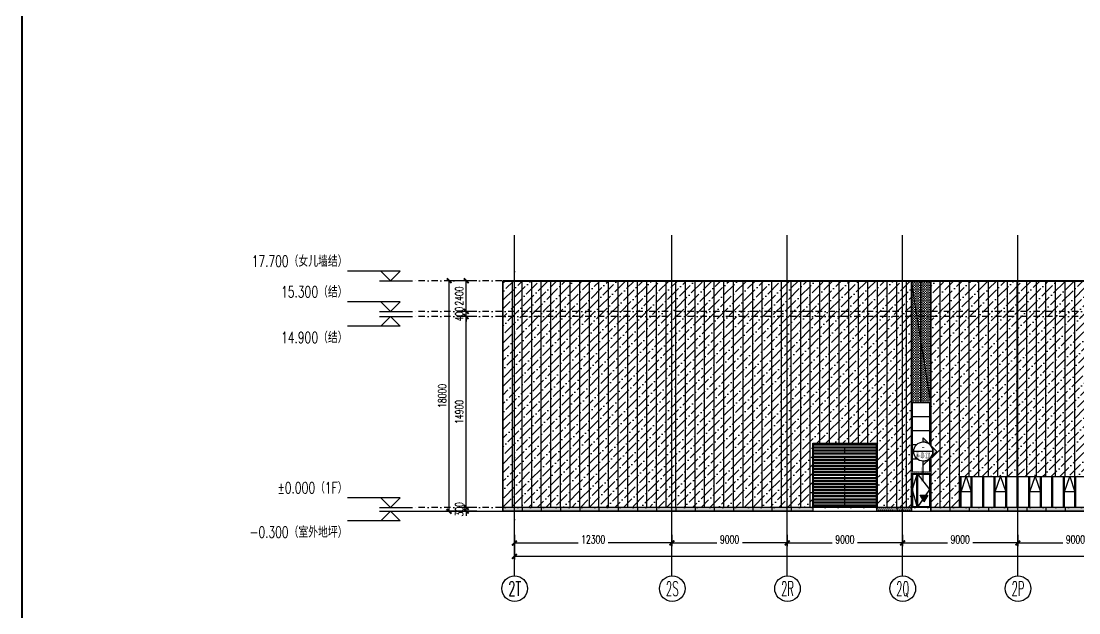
# Model space of a CAD drawing. Extents: x -2072575 to 87763, y 445513 to 805276.
# Drawn here: x -1106211 to -1023634, y 498846 to 545061 of the extents above; entities that cross this region are included whole.
import ezdxf
from ezdxf.enums import TextEntityAlignment as Align

# ---------------------------------------------------------------- set-up
doc = ezdxf.new("R2010")
doc.units = 0
doc.header["$LTSCALE"] = 1000
for name, pattern in [('__DASH', [0.35, 0.25, -0.1]), ('CENTER', [2, 1.25, -0.25, 0.25, -0.25]), ('DASHDOT', [1, 0.5, -0.25, 0, -0.25]), ('DOT', [0.25, 0, -0.25]), ('DOTE', [2.42, 2, -0.2, 0.02, -0.2])]:
    doc.linetypes.add(name, pattern=pattern)
doc.layers.get('Defpoints').update_dxf_attribs({"color": 210})
for name, color, linetype in [('!ZN1-填充-8', 8, 'Continuous'), ('!ZN1-文字-7', 7, 'Continuous'), ('!ZN1-标注-173', 173, 'Continuous'), ('!ZN3-玻璃幕墙-4', 4, 'Continuous'), ('!ZN4-辅助材料-1', 1, 'Continuous'), ('!ZN7-索引-3', 3, 'Continuous'), ('0-cxFrame', 155, 'Continuous'), ('3符号', 3, 'Continuous'), ('3铝板幕墙', 3, 'Continuous'), ('4玻璃幕墙', 4, 'Continuous'), ('A-AXIS-DOTE', 14, 'DOTE'), ('A-HATCH-2', 251, 'Continuous'), ('A-LIN-V', 9, 'Continuous'), ('A-云线', 50, 'Continuous'), ('A-门窗表显示尺寸', 160, 'Continuous'), ('AS-WALL', 40, 'Continuous'), ('DIM', 173, 'Continuous'), ('DOT', 8, 'DOT'), ('DOTE', 1, 'CENTER'), ('IE-填充-JYZS', 7, 'Continuous'), ('压型钢板', 23, 'Continuous')]:
    doc.layers.add(name, color=color, linetype=linetype)
doc.layers.add('0-cxText', color=131, linetype='Continuous', lineweight=25)
doc.layers.add('A-WALL-HATCH', color=8, linetype='Continuous', lineweight=13)
doc.styles.add('_TCH_AXIS', font='COMPLEX', dxfattribs={"bigfont": 'GBCBIG'})
doc.styles.add('A-STANDARD', font='SIMPLEX', dxfattribs={"bigfont": 'GBCBIG'})
doc.styles.add('cx_tuming', font='simhei.ttf')
doc.styles.add('cx_tuqian1', font='')
doc.styles.add('DHTEXT-1', font='romans.shx', dxfattribs={"width": 0.7, "bigfont": 'chinese.shx'})
doc.styles.add('中南符号', font='simhei.ttf')
doc.styles.add('卓越符号', font='ROMANS.shx', dxfattribs={"width": 0.7, "bigfont": 'CHINESE.shx'})
doc.styles.add('样式 1', font='romans.shx', dxfattribs={"width": 0.7, "bigfont": 'chinese.shx'})
doc.styles.add('黑体', font='simhei.ttf', dxfattribs={"height": 12})
doc.styles.get('cx_tuqian1').set_extended_font_data('SimSun')
doc.dimstyles.new('ZN250', dxfattribs={"dimscale": 250, "dimtxt": 2.5, "dimasz": 1.5, "dimexe": 1, "dimexo": 2, "dimgap": 0.9, "dimtad": 1, "dimdec": 0, "dimdsep": 46, "dimtxsty": 'DHTEXT-1', "dimblk": 'ARCHTICK', "dimcen": 2.5, "dimclrd": 173, "dimclre": 173, "dimclrt": 7, "dimazin": 2, "dimtfac": 1, "dimtdec": 0, "dimtix": 1, "dimtmove": 2, "dimatfit": 3, "dimfxl": 0, "dimarcsym": 0})
pattern_1 = [(45, (14478.8, 0), (252.5697, 926.08891), [1190.625, -238.125, 0, -238.125])]

# ---------------------------------------------------------------- blocks, each defined once
blk = doc.blocks.new('消防救援口标识')
blk.add_wipeout([(0, 0), (-150, 260), (150, 260)]).dxf.layer = '!ZN1-标注-173'
at = {"layer": '!ZN1-填充-8'}
h = blk.add_hatch(color=252, dxfattribs=at)
h.dxf.hatch_style = 1
h.paths.add_polyline_path([(0, 0), (-150, 260), (150, 260)])
at = {"layer": '!ZN1-标注-173'}
blk.add_lwpolyline([(0, 0), (-150, 260), (150, 260)], close=True, dxfattribs=at)
at = {"layer": '!ZN1-文字-7', "ltscale": 1.5, "style": '样式 1', "width": 0.7}
blk.add_text('消', height=120, dxfattribs=at).set_placement((-62, 164), align=Align.MIDDLE_LEFT)
blk = doc.blocks.new('w4243')
at = {"layer": '!ZN4-辅助材料-1', "xscale": 2, "yscale": 2, "zscale": 2}
blk.add_blockref('消防救援口标识', (-1646421, 506714), dxfattribs=at)
blk = doc.blocks.new('WM1328')
at = {"layer": '4玻璃幕墙'}
for p, q in [((-1822540, 519937), (-1821040, 519937)), ((-1822540, 517237), (-1822540, 519937)), ((-1822490, 517237), (-1822490, 519887)), ((-1822490, 519887), (-1822090, 519887)), ((-1822440, 517287), (-1822440, 519837)), ((-1822440, 519837), (-1822140, 519837)), ((-1822090, 519887), (-1821090, 519887)), ((-1822040, 519837), (-1821140, 519837)), ((-1821040, 517237), (-1822540, 517237))]:
    blk.add_line(p, q, dxfattribs=at)
at = {"layer": 'A-WALL-HATCH'}
blk.add_blockref('w4243', (-175149, 10966), dxfattribs=at)
at = {"layer": '4玻璃幕墙'}
for p, q in [((-1822140, 519837), (-1822140, 517287)), ((-1822090, 517237), (-1822090, 519887)), ((-1822040, 517287), (-1822040, 519837)), ((-1821140, 519837), (-1821140, 517287)), ((-1821090, 519887), (-1821090, 517237)), ((-1821040, 519937), (-1821040, 517237)), ((-1822140, 517287), (-1822440, 517287)), ((-1821140, 517287), (-1822040, 517287))]:
    blk.add_line(p, q, dxfattribs=at)
for points in [[(-1822090, 519887), (-1822490, 518640), (-1822090, 517237)], [(-1822090, 519887), (-1821140, 518630), (-1822090, 517237)]]:
    blk.add_lwpolyline(points, dxfattribs=at)
blk = doc.blocks.new('JLM5050')
at = {"layer": 'A-HATCH-2'}
h = blk.add_hatch(dxfattribs=at)
h.set_pattern_fill('ANSI32', color=256, scale=50, angle=45)
h.set_pattern_definition([(180, (0, 0), (-1e-14, -238.125), []), (180, (-79.38, 79.38), (-1e-14, -238.125), [])])
h.paths.add_polyline_path([(-1643430, 522187), (-1638530, 522187), (-1638530, 517287), (-1643430, 517287)])
at = {"layer": 'A-AXIS-DOTE', "linetype": '__DASH', "ltscale": 2}
blk.add_line((-1640980, 517237), (-1640980, 522237), dxfattribs=at)
at = {"layer": 'A-LIN-V'}
blk.add_lwpolyline([(-1643480, 522237), (-1638480, 522237), (-1638480, 517237), (-1643480, 517237)], close=True, dxfattribs=at)
at = {"layer": 'A-门窗表显示尺寸'}
blk.add_lwpolyline([(-1643430, 522187), (-1638530, 522187), (-1638530, 517287), (-1643430, 517287)], close=True, dxfattribs=at)
at = {"layer": 'A-门窗表显示尺寸', "color": 3, "style": 'A-STANDARD', "width": 0.705882}
blk.add_text('JLM5050', height=59.5, dxfattribs=at).set_placement((-1643230, 517317))
blk = doc.blocks.new('_ArchTick')
at = {"color": 0, "linetype": 'ByBlock', "const_width": 0.4}
blk.add_lwpolyline([(-0.5, -0.5), (0.5, 0.5)], dxfattribs=at)
blk = doc.blocks.new('*D985')
at = {"layer": 'Defpoints', "color": 0, "ltscale": 2500, "transparency": 16777216}
for p in [(-5100, 17700), (-3767, 17700), (-3767, -300)]:
    blk.add_point(p, dxfattribs=at)
at = {"layer": 'DIM', "color": 173, "linetype": 'ByBlock', "lineweight": -2, "ltscale": 2500, "transparency": 16777216}
for p, q in [((-4267, 17700), (-5350, 17700)), ((-5100, -300), (-5100, 17700)), ((-4267, -300), (-5350, -300))]:
    blk.add_line(p, q, dxfattribs=at)
at = {"layer": 'DIM', "color": 173, "lineweight": -2, "ltscale": 2500, "transparency": 16777216, "xscale": 375, "yscale": 375, "zscale": 375}
for p, rotation in [((-5100, 17700), 90), ((-5100, -300), 270)]:
    blk.add_blockref('_ArchTick', p, dxfattribs=dict(at, rotation=rotation))
at = {"layer": 'DIM', "color": 7, "ltscale": 2500, "transparency": 16777216, "insert": (-5638, 8700), "char_height": 625, "attachment_point": 5, "rotation": 90, "style": 'DHTEXT-1'}
blk.add_mtext('18000', dxfattribs=at)
blk = doc.blocks.new('*D986')
at = {"layer": 'Defpoints', "color": 0, "ltscale": 2500, "transparency": 16777216}
for p in [(-3765, 0), (-2432, 0), (-2432, -300)]:
    blk.add_point(p, dxfattribs=at)
at = {"layer": 'DIM', "color": 173, "linetype": 'ByBlock', "lineweight": -2, "ltscale": 2500, "transparency": 16777216}
for p, q in [((-2932, 0), (-4015, 0)), ((-3765, 0), (-3765, 375)), ((-3765, -300), (-3765, 0)), ((-2932, -300), (-4015, -300)), ((-3765, -300), (-3765, -675))]:
    blk.add_line(p, q, dxfattribs=at)
at = {"layer": 'DIM', "color": 173, "lineweight": -2, "ltscale": 2500, "transparency": 16777216, "xscale": 375, "yscale": 375, "zscale": 375}
for p, rotation in [((-3765, 0), 270), ((-3765, -300), 90)]:
    blk.add_blockref('_ArchTick', p, dxfattribs=dict(at, rotation=rotation))
at = {"layer": 'DIM', "color": 7, "ltscale": 2500, "transparency": 16777216, "insert": (-4303, -150), "char_height": 625, "attachment_point": 5, "rotation": 90, "style": 'DHTEXT-1'}
blk.add_mtext('300', dxfattribs=at)
blk = doc.blocks.new('*D987')
at = {"layer": 'Defpoints', "color": 0, "ltscale": 2500, "transparency": 16777216}
for p in [(-3765, 14900), (-2432, 14900), (-2432, 0)]:
    blk.add_point(p, dxfattribs=at)
at = {"layer": 'DIM', "color": 173, "linetype": 'ByBlock', "lineweight": -2, "ltscale": 2500, "transparency": 16777216}
for p, q in [((-2932, 14900), (-4015, 14900)), ((-3765, 0), (-3765, 14900)), ((-2932, 0), (-4015, 0))]:
    blk.add_line(p, q, dxfattribs=at)
at = {"layer": 'DIM', "color": 173, "lineweight": -2, "ltscale": 2500, "transparency": 16777216, "xscale": 375, "yscale": 375, "zscale": 375}
for p, rotation in [((-3765, 14900), 90), ((-3765, 0), 270)]:
    blk.add_blockref('_ArchTick', p, dxfattribs=dict(at, rotation=rotation))
at = {"layer": 'DIM', "color": 7, "ltscale": 2500, "transparency": 16777216, "insert": (-4303, 7450), "char_height": 625, "attachment_point": 5, "rotation": 90, "style": 'DHTEXT-1'}
blk.add_mtext('14900', dxfattribs=at)
blk = doc.blocks.new('*D988')
at = {"layer": 'Defpoints', "color": 0, "ltscale": 2500, "transparency": 16777216}
for p in [(-3765, 15300), (-2432, 15300), (-2432, 14900)]:
    blk.add_point(p, dxfattribs=at)
at = {"layer": 'DIM', "color": 173, "linetype": 'ByBlock', "lineweight": -2, "ltscale": 2500, "transparency": 16777216}
for p, q in [((-2932, 15300), (-4015, 15300)), ((-2932, 14900), (-4015, 14900)), ((-3765, 15300), (-3765, 15675)), ((-3765, 14900), (-3765, 15300)), ((-3765, 14900), (-3765, 14525))]:
    blk.add_line(p, q, dxfattribs=at)
at = {"layer": 'DIM', "color": 173, "lineweight": -2, "ltscale": 2500, "transparency": 16777216, "xscale": 375, "yscale": 375, "zscale": 375}
for p, rotation in [((-3765, 15300), 270), ((-3765, 14900), 90)]:
    blk.add_blockref('_ArchTick', p, dxfattribs=dict(at, rotation=rotation))
at = {"layer": 'DIM', "color": 7, "ltscale": 2500, "transparency": 16777216, "insert": (-4303, 15100), "char_height": 625, "attachment_point": 5, "rotation": 90, "style": 'DHTEXT-1'}
blk.add_mtext('400', dxfattribs=at)
blk = doc.blocks.new('*D989')
at = {"layer": 'Defpoints', "color": 0, "ltscale": 2500, "transparency": 16777216}
for p in [(-3765, 17700), (-2432, 17700), (-2432, 15300)]:
    blk.add_point(p, dxfattribs=at)
at = {"layer": 'DIM', "color": 173, "linetype": 'ByBlock', "lineweight": -2, "ltscale": 2500, "transparency": 16777216}
for p, q in [((-2932, 17700), (-4015, 17700)), ((-3765, 15300), (-3765, 17700)), ((-2932, 15300), (-4015, 15300))]:
    blk.add_line(p, q, dxfattribs=at)
at = {"layer": 'DIM', "color": 173, "lineweight": -2, "ltscale": 2500, "transparency": 16777216, "xscale": 375, "yscale": 375, "zscale": 375}
for p, rotation in [((-3765, 17700), 90), ((-3765, 15300), 270)]:
    blk.add_blockref('_ArchTick', p, dxfattribs=dict(at, rotation=rotation))
at = {"layer": 'DIM', "color": 7, "ltscale": 2500, "transparency": 16777216, "insert": (-4303, 16500), "char_height": 625, "attachment_point": 5, "rotation": 90, "style": 'DHTEXT-1'}
blk.add_mtext('2400', dxfattribs=at)
blk = doc.blocks.new('*D990')
at = {"layer": 'Defpoints', "color": 0, "ltscale": 2500, "transparency": 16777216}
for p in [(0, -1657), (156300, -1657), (156300, -3824)]:
    blk.add_point(p, dxfattribs=at)
at = {"layer": 'DIM', "color": 173, "linetype": 'ByBlock', "lineweight": -2, "ltscale": 2500, "transparency": 16777216}
for p, q in [((0, -2157), (0, -4074)), ((156300, -2157), (156300, -4074)), ((0, -3824), (76719, -3824)), ((156300, -3824), (79481, -3824))]:
    blk.add_line(p, q, dxfattribs=at)
at = {"layer": 'DIM', "color": 173, "lineweight": -2, "ltscale": 2500, "transparency": 16777216, "xscale": 375, "yscale": 375, "zscale": 375, "rotation": 180}
blk.add_blockref('_ArchTick', (0, -3824), dxfattribs=at)
at = {"layer": 'DIM', "color": 173, "lineweight": -2, "ltscale": 2500, "transparency": 16777216, "xscale": 375, "yscale": 375, "zscale": 375}
blk.add_blockref('_ArchTick', (156300, -3824), dxfattribs=at)
at = {"layer": 'DIM', "color": 7, "ltscale": 2500, "transparency": 16777216, "insert": (78100, -3549), "char_height": 625, "attachment_point": 5, "style": 'DHTEXT-1'}
blk.add_mtext('156300', dxfattribs=at)
blk = doc.blocks.new('*D996')
at = {"layer": 'Defpoints', "color": 0, "ltscale": 2500, "transparency": 16777216}
for p in [(0, -1657), (12300, -1657), (12300, -2784)]:
    blk.add_point(p, dxfattribs=at)
at = {"layer": 'DIM', "color": 173, "linetype": 'ByBlock', "lineweight": -2, "ltscale": 2500, "transparency": 16777216}
for p, q in [((0, -2157), (0, -3034)), ((12300, -2157), (12300, -3034)), ((0, -2784), (4977, -2784)), ((12300, -2784), (7323, -2784))]:
    blk.add_line(p, q, dxfattribs=at)
at = {"layer": 'DIM', "color": 173, "lineweight": -2, "ltscale": 2500, "transparency": 16777216, "xscale": 375, "yscale": 375, "zscale": 375, "rotation": 180}
blk.add_blockref('_ArchTick', (0, -2784), dxfattribs=at)
at = {"layer": 'DIM', "color": 173, "lineweight": -2, "ltscale": 2500, "transparency": 16777216, "xscale": 375, "yscale": 375, "zscale": 375}
blk.add_blockref('_ArchTick', (12300, -2784), dxfattribs=at)
at = {"layer": 'DIM', "color": 7, "ltscale": 2500, "transparency": 16777216, "insert": (6150, -2509), "char_height": 625, "attachment_point": 5, "style": 'DHTEXT-1'}
blk.add_mtext('12300', dxfattribs=at)
blk = doc.blocks.new('*D997')
at = {"layer": 'Defpoints', "color": 0, "ltscale": 2500, "transparency": 16777216}
for p in [(12300, -1657), (21300, -1657), (21300, -2784)]:
    blk.add_point(p, dxfattribs=at)
at = {"layer": 'DIM', "color": 173, "linetype": 'ByBlock', "lineweight": -2, "ltscale": 2500, "transparency": 16777216}
for p, q in [((12300, -2157), (12300, -3034)), ((21300, -2157), (21300, -3034)), ((12300, -2784), (15804, -2784)), ((21300, -2784), (17796, -2784))]:
    blk.add_line(p, q, dxfattribs=at)
at = {"layer": 'DIM', "color": 173, "lineweight": -2, "ltscale": 2500, "transparency": 16777216, "xscale": 375, "yscale": 375, "zscale": 375, "rotation": 180}
blk.add_blockref('_ArchTick', (12300, -2784), dxfattribs=at)
at = {"layer": 'DIM', "color": 173, "lineweight": -2, "ltscale": 2500, "transparency": 16777216, "xscale": 375, "yscale": 375, "zscale": 375}
blk.add_blockref('_ArchTick', (21300, -2784), dxfattribs=at)
at = {"layer": 'DIM', "color": 7, "ltscale": 2500, "transparency": 16777216, "insert": (16800, -2509), "char_height": 625, "attachment_point": 5, "style": 'DHTEXT-1'}
blk.add_mtext('9000', dxfattribs=at)
blk = doc.blocks.new('*D998')
at = {"layer": 'Defpoints', "color": 0, "ltscale": 2500, "transparency": 16777216}
for p in [(21300, -1657), (30300, -1657), (30300, -2784)]:
    blk.add_point(p, dxfattribs=at)
at = {"layer": 'DIM', "color": 173, "linetype": 'ByBlock', "lineweight": -2, "ltscale": 2500, "transparency": 16777216}
for p, q in [((21300, -2157), (21300, -3034)), ((30300, -2157), (30300, -3034)), ((21300, -2784), (24804, -2784)), ((30300, -2784), (26796, -2784))]:
    blk.add_line(p, q, dxfattribs=at)
at = {"layer": 'DIM', "color": 173, "lineweight": -2, "ltscale": 2500, "transparency": 16777216, "xscale": 375, "yscale": 375, "zscale": 375, "rotation": 180}
blk.add_blockref('_ArchTick', (21300, -2784), dxfattribs=at)
at = {"layer": 'DIM', "color": 173, "lineweight": -2, "ltscale": 2500, "transparency": 16777216, "xscale": 375, "yscale": 375, "zscale": 375}
blk.add_blockref('_ArchTick', (30300, -2784), dxfattribs=at)
at = {"layer": 'DIM', "color": 7, "ltscale": 2500, "transparency": 16777216, "insert": (25800, -2509), "char_height": 625, "attachment_point": 5, "style": 'DHTEXT-1'}
blk.add_mtext('9000', dxfattribs=at)
blk = doc.blocks.new('*D999')
at = {"layer": 'Defpoints', "color": 0, "ltscale": 2500, "transparency": 16777216}
for p in [(30300, -1657), (39300, -1657), (39300, -2784)]:
    blk.add_point(p, dxfattribs=at)
at = {"layer": 'DIM', "color": 173, "linetype": 'ByBlock', "lineweight": -2, "ltscale": 2500, "transparency": 16777216}
for p, q in [((30300, -2157), (30300, -3034)), ((39300, -2157), (39300, -3034)), ((30300, -2784), (33804, -2784)), ((39300, -2784), (35796, -2784))]:
    blk.add_line(p, q, dxfattribs=at)
at = {"layer": 'DIM', "color": 173, "lineweight": -2, "ltscale": 2500, "transparency": 16777216, "xscale": 375, "yscale": 375, "zscale": 375, "rotation": 180}
blk.add_blockref('_ArchTick', (30300, -2784), dxfattribs=at)
at = {"layer": 'DIM', "color": 173, "lineweight": -2, "ltscale": 2500, "transparency": 16777216, "xscale": 375, "yscale": 375, "zscale": 375}
blk.add_blockref('_ArchTick', (39300, -2784), dxfattribs=at)
at = {"layer": 'DIM', "color": 7, "ltscale": 2500, "transparency": 16777216, "insert": (34800, -2509), "char_height": 625, "attachment_point": 5, "style": 'DHTEXT-1'}
blk.add_mtext('9000', dxfattribs=at)
blk = doc.blocks.new('*D1000')
at = {"layer": 'Defpoints', "color": 0, "ltscale": 2500, "transparency": 16777216}
for p in [(39300, -1657), (48300, -1657), (48300, -2784)]:
    blk.add_point(p, dxfattribs=at)
at = {"layer": 'DIM', "color": 173, "linetype": 'ByBlock', "lineweight": -2, "ltscale": 2500, "transparency": 16777216}
for p, q in [((39300, -2157), (39300, -3034)), ((48300, -2157), (48300, -3034)), ((39300, -2784), (42804, -2784)), ((48300, -2784), (44796, -2784))]:
    blk.add_line(p, q, dxfattribs=at)
at = {"layer": 'DIM', "color": 173, "lineweight": -2, "ltscale": 2500, "transparency": 16777216, "xscale": 375, "yscale": 375, "zscale": 375, "rotation": 180}
blk.add_blockref('_ArchTick', (39300, -2784), dxfattribs=at)
at = {"layer": 'DIM', "color": 173, "lineweight": -2, "ltscale": 2500, "transparency": 16777216, "xscale": 375, "yscale": 375, "zscale": 375}
blk.add_blockref('_ArchTick', (48300, -2784), dxfattribs=at)
at = {"layer": 'DIM', "color": 7, "ltscale": 2500, "transparency": 16777216, "insert": (43800, -2509), "char_height": 625, "attachment_point": 5, "style": 'DHTEXT-1'}
blk.add_mtext('9000', dxfattribs=at)
blk = doc.blocks.new('卓越-轴号')
blk.add_circle((0, 0), 4)
at = {"color": 0, "style": '_TCH_AXIS', "width": 1.041667, "flags": 8}
blk.add_attdef('A', text='', height=4.48, dxfattribs=at).set_placement((-2, -2.24), (2, -2.24), align=Align.FIT)
blk = doc.blocks.new('*U137')
at = {"ltscale": 10}
blk.add_line((3.48, 0), (-6.85, 0), dxfattribs=at)
blk.add_lwpolyline([(3, 3), (0, 0), (-3, 3), (13.45, 3)])
at = {"color": 0, "style": '卓越符号', "width": 0.7, "flags": 8}
blk.add_attdef('±0.000', text='', height=3.5, dxfattribs=at).set_placement((13.45, 4.35), align=Align.RIGHT)
blk = doc.blocks.new('*U138')
at = {"ltscale": 10}
blk.add_line((3.48, 0), (-6.85, 0), dxfattribs=at)
blk.add_lwpolyline([(3, -3), (0, 0), (-3, -3), (13.45, -3)])
at = {"color": 0, "style": '卓越符号', "width": 0.7, "flags": 8}
blk.add_attdef('±0.000', text='', height=3.5, dxfattribs=at).set_placement((13.45, -7.85), align=Align.RIGHT)
blk = doc.blocks.new('*U104')
at = {"layer": '!ZN3-玻璃幕墙-4', "color": 7, "ltscale": 10}
blk.add_lwpolyline([(0, 0), (390, 1200), (780, 0)], dxfattribs=at)
blk = doc.blocks.new('*U89')
at = {"layer": '!ZN3-玻璃幕墙-4', "color": 7, "ltscale": 10}
blk.add_lwpolyline([(0, 0), (410, 1200), (820, 0)], dxfattribs=at)
blk = doc.blocks.new('TK22.A1 L(Dragon)')
at = {"layer": '0-cxFrame', "const_width": 0.5}
blk.add_lwpolyline([(-80, 10), (-821, 10), (-821, 584), (-80, 584)], close=True, dxfattribs=at)
at = {"style": '黑体', "flags": 4}
blk.add_attdef('图幅', text='', height=3.3, dxfattribs=at).set_placement((-40, 3), align=Align.RIGHT)
at = {"layer": '0-cxText', "flags": 4}
for tag, height, style, p in [('建设单位', 3.5, 'cx_tuming', (-45, 240)), ('项目名称', 3.5, 'cx_tuming', (-45, 210)), ('子项名称', 3.5, 'cx_tuming', (-45, 180)), ('工程编号', 3.3, 'cx_tuqian1', (-35, 165)), ('图名1', 3.5, 'cx_tuming', (-45, 87)), ('图名2', 3.5, 'cx_tuming', (-45, 79)), ('图名3', 3.5, 'cx_tuming', (-45, 71)), ('出图日期', 3.3, 'cx_tuqian1', (-39, 60)), ('专业', 3.3, 'cx_tuqian1', (-55, 52)), ('图号', 3.3, 'cx_tuqian1', (-55, 44)), ('版次', 3.3, 'cx_tuqian1', (-20, 44))]:
    blk.add_attdef(tag, text='', height=height, dxfattribs=dict(at, style=style)).set_placement(p, align=Align.MIDDLE)
at = {"layer": 'Defpoints', "color": 6, "flags": 4}
for tag, height, style, p in [('tufu', 3.3, '黑体', (-12, 12)), ('dwfname', 4, 'cx_tuqian1', (-80, 3))]:
    blk.add_attdef(tag, text='', height=height, dxfattribs=dict(at, style=style)).set_placement(p, align=Align.RIGHT)
blk = doc.blocks.new('20250924150415')
at = {"ltscale": 10}
blk.add_wipeout([(0, 0), (0, 120), (1500, 120), (1500, 0)], dxfattribs=at).dxf.layer = '3铝板幕墙'
at = {"layer": '!ZN1-填充-8'}
h = blk.add_hatch(dxfattribs=at)
h.set_pattern_fill('DOTS', color=141, scale=20, style=0)
h.set_pattern_definition([(0, (1780047.875, -510492.864), (15.875, 31.75), [0, -31.75])])
h.paths.add_polyline_path([(0, 120), (1500, 120), (1500, 0), (0, 0)])
blk = doc.blocks.new('*U153')
blk.add_trace([(0, 1.25), (0, 0.75), (7.38, 1.25), (7.38, 0.75)])
blk = doc.blocks.new('*U152')
at = {"linetype": 'Continuous'}
blk.add_wipeout([(0.09, -5), (0.46, -4.98), (0.83, -4.94), (1.19, -4.86), (1.55, -4.76), (1.89, -4.63), (2.23, -4.48), (2.55, -4.3), (2.87, -4.1), (3.16, -3.88), (3.44, -3.64), (3.7, -3.37), (3.94, -3.09), (4.15, -2.79), (4.35, -2.48), (4.52, -2.15), (4.67, -1.81), (4.79, -1.46), (4.88, -1.1), (4.95, -0.74), (4.99, -0.37), (5, 0), (4.99, 0.37), (4.95, 0.74), (4.88, 1.1), (4.79, 1.46), (4.67, 1.81), (4.52, 2.15), (4.35, 2.48), (4.15, 2.79), (3.94, 3.09), (3.7, 3.37), (3.44, 3.64), (3.16, 3.88), (2.87, 4.1), (2.55, 4.3), (2.23, 4.48), (1.89, 4.63), (1.55, 4.76), (1.19, 4.86), (0.83, 4.94), (0.46, 4.98), (0.09, 5), (-0.28, 5), (-0.65, 4.96), (-1.01, 4.9), (-1.37, 4.81), (-1.72, 4.7), (-2.07, 4.56), (-2.4, 4.42), (-2.72, 4.21), (-3.02, 3.99), (-3.31, 3.76), (-3.57, 3.51), (-3.82, 3.23), (-4.05, 2.94), (-4.26, 2.64), (-4.44, 2.31), (-4.6, 1.98), (-4.73, 1.63), (-4.84, 1.28), (-4.92, 0.92), (-4.98, 0.55), (-5, 0.18), (-5, -0.18), (-4.98, -0.55), (-4.92, -0.92), (-4.84, -1.28), (-4.73, -1.63), (-4.6, -1.98), (-4.44, -2.31), (-4.26, -2.64), (-4.05, -2.94), (-3.82, -3.23), (-3.57, -3.51), (-3.31, -3.76), (-3.02, -3.99), (-2.72, -4.21), (-2.4, -4.4), (-2.07, -4.56), (-1.72, -4.7), (-1.37, -4.81), (-1.01, -4.9), (-0.65, -4.96), (-0.28, -5)], dxfattribs=at)
h = blk.add_hatch(color=256)
h.paths.add_polyline_path([(-3.54, -3.54), (-7.07, 0), (-5, 0, 0.198912)])
h.paths.add_polyline_path([(3.54, -3.54), (0, -7.07), (-3.54, -3.54, 0.414214)])
h.paths.add_polyline_path([(5, 0), (7.07, 0), (3.54, -3.54, 0.198912)])
for points in [[(-7.07, 0), (-5, 0, 0.198912), (-3.54, -3.54), (-7.07, 0)], [(5, 0), (7.07, 0), (3.54, -3.54, 0.198912), (5, 0)], [(-3.54, -3.54, 0.414214), (3.54, -3.54), (0, -7.07), (-3.54, -3.54, 0.414214)]]:
    blk.add_lwpolyline(points, format="xyb", close=True)
at = {"ltscale": 10}
blk.add_circle((0, 0), 5, dxfattribs=at)
blk = doc.blocks.new('Zsymbol-CutIndexes_3')
at = {"linetype": 'Continuous'}
blk.add_line((5.01, 0), (-5.01, 0), dxfattribs=at)
at = {"color": 0, "style": '中南符号'}
blk.add_attdef('视图', text='', height=3, dxfattribs=at).set_placement((0, 0), align=Align.BOTTOM_CENTER)
at = {"color": 0, "style": '中南符号', "width": 0.692568}
blk.add_attdef('图号', text='', height=3, dxfattribs=at).set_placement((-3.74, -3.44), (3.73, -3.44), align=Align.FIT)
blk = doc.blocks.new('20250821140123')
at = {"layer": 'A-AXIS-DOTE', "ltscale": 2}
blk.add_line((0, -5350), (0, 21247.6), dxfattribs=at)
at = {"layer": 'DOT', "linetype": 'DASHDOT'}
for p, q in [((163030.7, 17700), (-7959.1, 17700)), ((163030.7, 15300), (-7959.1, 15300)), ((163030.7, 14900), (-7959.1, 14900)), ((163030.7, 0), (-7959.1, 0))]:
    blk.add_line(p, q, dxfattribs=at)
at = {"layer": 'DOTE', "ltscale": 250}
for p, q in [((0, -5350), (0, 21247.6)), ((12300, -5350), (12300, 21247.6)), ((21300, -5350), (21300, 21247.6)), ((30300, -5350), (30300, 21247.6)), ((39300, -5350), (39300, 21247.6))]:
    blk.add_line(p, q, dxfattribs=at)
at = {"layer": '3符号', "color": 7}
ref = blk.add_blockref('*U137', (-9671.5, 17700), dxfattribs=dict(at, xscale=-250, yscale=250, zscale=250))
ref.add_attrib('±0.000', '17.700（女儿墙结）', dxfattribs={"layer": '0', "color": 0, "height": 875, "style": '卓越符号', "width": 0.7}).set_placement((-13034, 18787.5), align=Align.RIGHT)
ref = blk.add_blockref('*U137', (-9671.5, 15300), dxfattribs=dict(at, xscale=-250, yscale=250, zscale=250))
ref.add_attrib('±0.000', '15.300（结）', dxfattribs={"layer": '0', "color": 0, "height": 875, "style": '卓越符号', "width": 0.7}).set_placement((-13034, 16387.5), align=Align.RIGHT)
ref = blk.add_blockref('*U138', (-9671.5, 14900), dxfattribs=dict(at, xscale=-250, yscale=250, zscale=250))
ref.add_attrib('±0.000', '14.900（结）', dxfattribs={"layer": '0', "color": 0, "height": 875, "style": '卓越符号', "width": 0.7}).set_placement((-13034, 12827), align=Align.RIGHT)
ref = blk.add_blockref('*U137', (-9671.5, 0), dxfattribs=dict(at, xscale=-250, yscale=250, zscale=250))
ref.add_attrib('±0.000', '±0.000（1F）', dxfattribs={"layer": '0', "color": 0, "height": 875, "style": '卓越符号', "width": 0.7}).set_placement((-13034, 1087.5), align=Align.RIGHT)
ref = blk.add_blockref('*U138', (-9671.5, -300), dxfattribs=dict(at, xscale=-250, yscale=250, zscale=250))
ref.add_attrib('±0.000', '-0.300（室外地坪）', dxfattribs={"layer": '0', "color": 0, "height": 875, "style": '卓越符号', "width": 0.7}).set_placement((-13034, -2373), align=Align.RIGHT)
ref = blk.add_blockref('卓越-轴号', (21.1, -6349.8), dxfattribs=dict(at, xscale=250, yscale=250, zscale=250))
ref.add_attrib('A', '2T', dxfattribs={"layer": '0', "color": 0, "height": 1120, "style": '_TCH_AXIS', "width": 0.535714}).set_placement((-478.9, -6909.8), (521.1, -6909.8), align=Align.FIT)
ref = blk.add_blockref('卓越-轴号', (12321.1, -6349.8), dxfattribs=dict(at, xscale=250, yscale=250, zscale=250))
ref.add_attrib('A', '2S', dxfattribs={"layer": '0', "color": 0, "height": 1120, "style": '_TCH_AXIS', "width": 0.551471}).set_placement((11821.1, -6909.8), (12821.1, -6909.8), align=Align.FIT)
ref = blk.add_blockref('卓越-轴号', (21321.1, -6349.8), dxfattribs=dict(at, xscale=250, yscale=250, zscale=250))
ref.add_attrib('A', '2R', dxfattribs={"layer": '0', "color": 0, "height": 1120, "style": '_TCH_AXIS', "width": 0.493421}).set_placement((20821.1, -6909.8), (21821.1, -6909.8), align=Align.FIT)
ref = blk.add_blockref('卓越-轴号', (30321.1, -6349.8), dxfattribs=dict(at, xscale=250, yscale=250, zscale=250))
ref.add_attrib('A', '2Q', dxfattribs={"layer": '0', "color": 0, "height": 1120, "style": '_TCH_AXIS', "width": 0.520833}).set_placement((29821.1, -6909.8), (30821.1, -6909.8), align=Align.FIT)
ref = blk.add_blockref('卓越-轴号', (39321.1, -6349.8), dxfattribs=dict(at, xscale=250, yscale=250, zscale=250))
ref.add_attrib('A', '2P', dxfattribs={"layer": '0', "color": 0, "height": 1120, "style": '_TCH_AXIS', "width": 0.506757}).set_placement((38821.1, -6909.8), (39821.1, -6909.8), align=Align.FIT)
at = {"layer": 'A-LIN-V'}
blk.add_blockref('JLM5050', (1666780.2, -517237.5), dxfattribs=at)
at = {"layer": 'DIM', "ltscale": 2500}
for p1, p2, picture, middle in [((-3766.9, -300), (-3766.9, 17700), '*D985', (-5637.7, 8700)), ((-2431.9, 15300), (-2431.9, 17700), '*D989', (-4302.7, 16500)), ((-2431.9, 14900), (-2431.9, 15300), '*D988', (-4302.7, 15100)), ((-2431.9, 0), (-2431.9, 14900), '*D987', (-4302.7, 7450)), ((-2431.9, -300), (-2431.9, 0), '*D986', (-4302.7, -150))]:
    dim = blk.add_aligned_dim(p1=p1, p2=p2, distance=1333.3, dimstyle='ZN250', dxfattribs=at)
    dim.commit()
    dim.dimension.update_dxf_attribs({"geometry": picture, "text_midpoint": middle})
for base, p1, p2, picture, middle in [((156300, -3824.1), (0, -1657.5), (156300, -1657.5), '*D990', (78100, -3549.1)), ((12300, -2784.1), (0, -1657.5), (12300, -1657.5), '*D996', (6150, -2509.1)), ((21300, -2784.1), (12300, -1657.5), (21300, -1657.5), '*D997', (16800, -2509.1)), ((30300, -2784.1), (21300, -1657.5), (30300, -1657.5), '*D998', (25800, -2509.1)), ((39300, -2784.1), (30300, -1657.5), (39300, -1657.5), '*D999', (34800, -2509.1)), ((48300, -2784.1), (39300, -1657.5), (48300, -1657.5), '*D1000', (43800, -2509.1))]:
    dim = blk.add_linear_dim(base=base, p1=p1, p2=p2, angle=0, dimstyle='ZN250', dxfattribs=at)
    dim.commit()
    dim.dimension.update_dxf_attribs({"geometry": picture, "text_midpoint": middle, "dimtype": 129})

msp = doc.modelspace()

# ---------------------------------------------------------------- hatches: boundary and pattern name
at = {"layer": '!ZN1-填充-8'}
h = msp.add_hatch(dxfattribs=at)
h.set_pattern_fill('ANSI36', color=256, scale=300, style=0)
h.set_pattern_definition(pattern_1)
h.paths.add_polyline_path([(-1068599.7, 524737.5), (-1068599.7, 507087.5), (-1044399.7, 507087.5), (-1044399.7, 512087.5), (-1039399.7, 512087.5), (-1039399.7, 507087.5), (-1036699.7, 507087.5), (-1036699.7, 524737.5)])
h = msp.add_hatch(dxfattribs=at)
h.set_pattern_fill('ANSI36', color=256, scale=300, style=0)
h.set_pattern_definition(pattern_1)
h.paths.add_polyline_path([(-1035199.7, 507087.5), (-1011999.7, 507087.5), (-1012019.7, 507087.5), (-1032899.7, 507087.5), (-1032899.7, 509487.5), (-1011999.7, 509487.5), (-1011999.7, 507087.5), (-1008069, 507087.5), (-1008199.7, 507087.5), (-1009699.7, 507087.5), (-1009699.7, 524737.5), (-1035199.7, 524737.5)])
h = msp.add_hatch(dxfattribs=at)
h.set_pattern_fill('DOTS', color=141, scale=100, style=0)
h.paths.add_polyline_path([(-1068599.7, 507099.3), (-1044399.7, 507099.3), (-1044399.7, 506787.5), (-1068599.7, 506787.5)])
h = msp.add_hatch(dxfattribs=at)
h.set_pattern_fill('DOTS', color=141, scale=100, style=0)
h.paths.add_polyline_path([(-1039399.7, 507099.3), (-1036699.7, 507099.3), (-1036699.7, 506787.5), (-1039399.7, 506787.5)])
h = msp.add_hatch(dxfattribs=at)
h.set_pattern_fill('DOTS', color=141, scale=100, style=0)
h.paths.add_polyline_path([(-1035199.7, 507099.3), (-990899.7, 507099.3), (-990899.7, 506787.5), (-1035199.7, 506787.5)])
at = {"layer": 'IE-填充-JYZS', "ltscale": 10}
h = msp.add_hatch(dxfattribs=at)
h.set_pattern_fill('DOTS', color=141, scale=10)
h.set_pattern_definition([(0, (-1068599.68, 524737.465), (7.9375, 15.875), [0, -15.875])])
h.paths.add_polyline_path([(-1068599.7, 524787.5), (-910599.7, 524787.5), (-910599.7, 524737.5), (-1068599.7, 524737.5)])
h = msp.add_hatch(dxfattribs=at)
h.set_pattern_fill('DASH', color=253, scale=100)
h.set_pattern_definition([(0, (14478.79, 0), (95.25, 95.25), [95.25, -95.25])])
h.paths.add_polyline_path([(-1036699.7, 515287.5), (-1035199.7, 515287.5), (-1035199.7, 524737.5), (-1036699.7, 524737.5)])

# ---------------------------------------------------------------- linework, layer by layer
at = {"layer": '3铝板幕墙', "ltscale": 1000}
for p, q in [((-1067099.7, 524787.5, 0), (-1067099.7, 524737.5)), ((-1065599.7, 524787.5, 0), (-1065599.7, 524737.5)), ((-1064099.7, 524787.5, 0), (-1064099.7, 524737.5)), ((-1062599.7, 524787.5, 0), (-1062599.7, 524737.5)), ((-1061099.7, 524787.5, 0), (-1061099.7, 524737.5)), ((-1059599.7, 524787.5, 0), (-1059599.7, 524737.5)), ((-1058099.7, 524787.5, 0), (-1058099.7, 524737.5)), ((-1056599.7, 524787.5, 0), (-1056599.7, 524737.5)), ((-1055099.7, 524787.5, 0), (-1055099.7, 524737.5)), ((-1053599.7, 524787.5, 0), (-1053599.7, 524737.5)), ((-1052099.7, 524787.5, 0), (-1052099.7, 524737.5)), ((-1050599.7, 524787.5, 0), (-1050599.7, 524737.5)), ((-1049099.7, 524787.5, 0), (-1049099.7, 524737.5)), ((-1047599.7, 524787.5, 0), (-1047599.7, 524737.5)), ((-1046099.7, 524787.5, 0), (-1046099.7, 524737.5)), ((-1044599.7, 524787.5, 0), (-1044599.7, 524737.5)), ((-1043099.7, 524787.5, 0), (-1043099.7, 524737.5)), ((-1041599.7, 524787.5, 0), (-1041599.7, 524737.5)), ((-1040099.7, 524787.5, 0), (-1040099.7, 524737.5)), ((-1038599.7, 524787.5, 0), (-1038599.7, 524737.5)), ((-1037849.7, 524787.5, 0), (-1037849.7, 524737.5)), ((-1036699.7, 524787.5, 0), (-1036699.7, 524737.5)), ((-1035199.7, 524787.5, 0), (-1035199.7, 524737.5)), ((-1033699.7, 524787.5, 0), (-1033699.7, 524737.5)), ((-1032199.7, 524787.5, 0), (-1032199.7, 524737.5)), ((-1030699.7, 524787.5, 0), (-1030699.7, 524737.5)), ((-1029199.7, 524787.5, 0), (-1029199.7, 524737.5)), ((-1027699.7, 524787.5, 0), (-1027699.7, 524737.5)), ((-1026199.7, 524787.5, 0), (-1026199.7, 524737.5)), ((-1024699.7, 524787.5, 0), (-1024699.7, 524737.5)), ((-1067099.7, 507099.3, 0), (-1067099.7, 506787.5)), ((-1065599.7, 507099.3, 0), (-1065599.7, 506787.5)), ((-1064099.7, 507099.3, 0), (-1064099.7, 506787.5)), ((-1062599.7, 507099.3, 0), (-1062599.7, 506787.5)), ((-1061099.7, 507099.3, 0), (-1061099.7, 506787.5)), ((-1059599.7, 507099.3, 0), (-1059599.7, 506787.5)), ((-1058099.7, 507099.3, 0), (-1058099.7, 506787.5)), ((-1056599.7, 507099.3, 0), (-1056599.7, 506787.5)), ((-1055099.7, 507099.3, 0), (-1055099.7, 506787.5)), ((-1053599.7, 507099.3, 0), (-1053599.7, 506787.5)), ((-1052099.7, 507099.3, 0), (-1052099.7, 506787.5)), ((-1050599.7, 507099.3, 0), (-1050599.7, 506787.5)), ((-1049099.7, 507099.3, 0), (-1049099.7, 506787.5)), ((-1047599.7, 507099.3, 0), (-1047599.7, 506787.5)), ((-1046099.7, 507099.3, 0), (-1046099.7, 506787.5)), ((-1044399.7, 507099.3, 0), (-1044399.7, 506787.5)), ((-1039399.7, 507099.3, 0), (-1039399.7, 506787.5)), ((-1037849.7, 507099.3, 0), (-1037849.7, 506787.5)), ((-1033699.7, 507099.3, 0), (-1033699.7, 506787.5)), ((-1032199.7, 507099.3, 0), (-1032199.7, 506787.5)), ((-1030699.7, 507099.3, 0), (-1030699.7, 506787.5)), ((-1029199.7, 507099.3, 0), (-1029199.7, 506787.5)), ((-1027699.7, 507099.3, 0), (-1027699.7, 506787.5)), ((-1026199.7, 507099.3, 0), (-1026199.7, 506787.5)), ((-1024699.7, 507099.3, 0), (-1024699.7, 506787.5))]:
    msp.add_line(p, q, dxfattribs=at)
at = {"layer": '3铝板幕墙', "ltscale": 2000}
msp.add_lwpolyline([(-1068599.7, 524787.5), (-910599.7, 524787.5), (-910599.7, 524737.5), (-1068599.7, 524737.5)], close=True, dxfattribs=at)
at = {"layer": '3铝板幕墙', "ltscale": 1000}
msp.add_lwpolyline([(-1068599.7, 507099.3), (-1044399.7, 507099.3), (-1044399.7, 506787.5), (-1068599.7, 506787.5)], close=True, dxfattribs=at)
at = {"layer": '4玻璃幕墙', "ltscale": 1.5}
for p, q in [((-1036699.7, 515287.5), (-1035199.7, 515287.5)), ((-1036619.7, 514187.5), (-1035279.7, 514187.5)), ((-1036619.7, 513087.5), (-1035279.7, 513087.5)), ((-1036619.7, 511987.5), (-1035279.7, 511987.5)), ((-1036619.7, 510887.5), (-1035279.7, 510887.5)), ((-1032899.7, 507099.3, 0), (-1032899.7, 509487.5)), ((-1032899.7, 509487.5), (-1011999.7, 509487.5)), ((-1032819.7, 507099.3, 0), (-1032819.7, 509487.5)), ((-1032039.7, 507099.3, 0), (-1032039.7, 509487.5)), ((-1031959.7, 507099.3, 0), (-1031959.7, 509487.5)), ((-1031139.7, 507099.3, 0), (-1031139.7, 509487.5)), ((-1031059.7, 507099.3, 0), (-1031059.7, 509487.5)), ((-1030239.7, 507099.3, 0), (-1030239.7, 509487.5)), ((-1030159.7, 507099.3, 0), (-1030159.7, 509487.5)), ((-1029339.7, 507099.3, 0), (-1029339.7, 509487.5)), ((-1029259.7, 507099.3, 0), (-1029259.7, 509487.5)), ((-1028439.7, 507099.3, 0), (-1028439.7, 509487.5)), ((-1028359.7, 507099.3, 0), (-1028359.7, 509487.5)), ((-1027539.7, 507099.3, 0), (-1027539.7, 509487.5)), ((-1027459.7, 507099.3, 0), (-1027459.7, 509487.5)), ((-1026639.7, 507099.3, 0), (-1026639.7, 509487.5)), ((-1026559.7, 507099.3, 0), (-1026559.7, 509487.5)), ((-1025739.7, 507099.3, 0), (-1025739.7, 509487.5)), ((-1025659.7, 507099.3, 0), (-1025659.7, 509487.5)), ((-1024839.7, 507099.3, 0), (-1024839.7, 509487.5)), ((-1024759.7, 507099.3, 0), (-1024759.7, 509487.5)), ((-1023939.7, 507099.3, 0), (-1023939.7, 509487.5)), ((-1023859.7, 507099.3, 0), (-1023859.7, 509487.5)), ((-1032039.7, 508287.5), (-1032819.7, 508287.5)), ((-1029339.7, 508287.5), (-1030159.7, 508287.5)), ((-1026639.7, 508287.5), (-1027459.7, 508287.5)), ((-1023939.7, 508287.5), (-1024759.7, 508287.5)), ((-1032899.7, 507099.3, 0), (-1011999.7, 507099.3, 0))]:
    msp.add_line(p, q, dxfattribs=at)
at = {"layer": 'A-LIN-V'}
for p, q in [((-1068599.7, 524787.5), (-1068599.7, 506787.5)), ((-910599.7, 524787.5), (-1068599.7, 524787.5)), ((-910599.7, 524737.5), (-1068599.7, 524737.5)), ((-1036699.7, 524737.5), (-1036699.7, 506787.5)), ((-1035199.7, 524737.5), (-1035199.7, 506787.5)), ((-1044399.7, 507087.5), (-1044399.7, 506787.5)), ((-1039399.7, 507087.5), (-1039399.7, 506787.5))]:
    msp.add_line(p, q, dxfattribs=at)
at = {"layer": 'AS-WALL'}
msp.add_line((-1075658.8, 506787.5), (-905069, 506787.5), dxfattribs=at)
msp.add_lwpolyline([(-1035199.7, 515287.5), (-1035199.7, 515287.5), (-1036699.7, 524737.5)], dxfattribs=at)
at = {"layer": '压型钢板', "ltscale": 10}
for p, q in [((-1068599.7, 507087.5), (-1068599.7, 524737.5)), ((-1067849.7, 507087.5), (-1067849.7, 524737.5)), ((-1067099.7, 507087.5), (-1067099.7, 524737.5)), ((-1066349.7, 507087.5), (-1066349.7, 524737.5)), ((-1065599.7, 507087.5), (-1065599.7, 524737.5)), ((-1064849.7, 507087.5), (-1064849.7, 524737.5)), ((-1064099.7, 507087.5), (-1064099.7, 524737.5)), ((-1063349.7, 507087.5), (-1063349.7, 524737.5)), ((-1062599.7, 507087.5), (-1062599.7, 524737.5)), ((-1061849.7, 507087.5), (-1061849.7, 524737.5)), ((-1061099.7, 507087.5), (-1061099.7, 524737.5)), ((-1060349.7, 507087.5), (-1060349.7, 524737.5)), ((-1059599.7, 507087.5), (-1059599.7, 524737.5)), ((-1058849.7, 507087.5), (-1058849.7, 524737.5)), ((-1058099.7, 507087.5), (-1058099.7, 524737.5)), ((-1057349.7, 507087.5), (-1057349.7, 524737.5)), ((-1056599.7, 507087.5), (-1056599.7, 524737.5)), ((-1055849.7, 507087.5), (-1055849.7, 524737.5)), ((-1055099.7, 507087.5), (-1055099.7, 524737.5)), ((-1054349.7, 507087.5), (-1054349.7, 524737.5)), ((-1053599.7, 507087.5), (-1053599.7, 524737.5)), ((-1052849.7, 507087.5), (-1052849.7, 524737.5)), ((-1052099.7, 507087.5), (-1052099.7, 524737.5)), ((-1051349.7, 507087.5), (-1051349.7, 524737.5)), ((-1050599.7, 507087.5), (-1050599.7, 524737.5)), ((-1049849.7, 507087.5), (-1049849.7, 524737.5)), ((-1049099.7, 507087.5), (-1049099.7, 524737.5)), ((-1048349.7, 507087.5), (-1048349.7, 524737.5)), ((-1047599.7, 507087.5), (-1047599.7, 524737.5)), ((-1046849.7, 507087.5), (-1046849.7, 524737.5)), ((-1046099.7, 507087.5), (-1046099.7, 524737.5)), ((-1045349.7, 507087.5), (-1045349.7, 524737.5)), ((-1044599.7, 507087.5), (-1044599.7, 524737.5)), ((-1043849.7, 512087.5), (-1043849.7, 524737.5)), ((-1043099.7, 512087.5), (-1043099.7, 524737.5)), ((-1042349.7, 512087.5), (-1042349.7, 524737.5)), ((-1041599.7, 512087.5), (-1041599.7, 524737.5)), ((-1040849.7, 512087.5), (-1040849.7, 524737.5)), ((-1040099.7, 512087.5), (-1040099.7, 524737.5)), ((-1039349.7, 507087.5), (-1039349.7, 524737.5)), ((-1038599.7, 507087.5), (-1038599.7, 524737.5)), ((-1037849.7, 507087.5), (-1037849.7, 524737.5)), ((-1035949.7, 515287.5), (-1035949.7, 524737.5)), ((-1034449.7, 507087.5), (-1034449.7, 524737.5)), ((-1033699.7, 507087.5), (-1033699.7, 524737.5)), ((-1032949.7, 507087.5), (-1032949.7, 524737.5)), ((-1032199.7, 509487.5), (-1032199.7, 524737.5)), ((-1031449.7, 509487.5), (-1031449.7, 524737.5)), ((-1030699.7, 509487.5), (-1030699.7, 524737.5)), ((-1029949.7, 509487.5), (-1029949.7, 524737.5)), ((-1029199.7, 509487.5), (-1029199.7, 524737.5)), ((-1028449.7, 509487.5), (-1028449.7, 524737.5)), ((-1027699.7, 509487.5), (-1027699.7, 524737.5)), ((-1026949.7, 509487.5), (-1026949.7, 524737.5)), ((-1026199.7, 509487.5), (-1026199.7, 524737.5)), ((-1025449.7, 509487.5), (-1025449.7, 524737.5)), ((-1024699.7, 509487.5), (-1024699.7, 524737.5)), ((-1023949.7, 509487.5), (-1023949.7, 524737.5))]:
    msp.add_line(p, q, dxfattribs=at)

# ---------------------------------------------------------------- block references
at = {"layer": '!ZN3-玻璃幕墙-4', "ltscale": 500}
for name, p in [('*U104', (-1032819.7, 508287.5)), ('*U89', (-1030159.7, 508287.5)), ('*U89', (-1027459.7, 508287.5)), ('*U89', (-1024759.7, 508287.5))]:
    msp.add_blockref(name, p, dxfattribs=at)

# ---------------------------------------------------------------- next in the draw order: block references
msp.add_blockref('WM1328', (785840.7, -10150))

# ---------------------------------------------------------------- next in the draw order: linework, layer by layer
at = {"layer": '3铝板幕墙', "ltscale": 1000}
msp.add_line((-1036699.7, 507099.3, 0), (-1036699.7, 506787.5), dxfattribs=at)
for points in [[(-1039399.7, 507099.3), (-1036699.7, 507099.3), (-1036699.7, 506787.5), (-1039399.7, 506787.5)], [(-1035199.7, 507099.3), (-990899.7, 507099.3), (-990899.7, 506787.5), (-1035199.7, 506787.5)]]:
    msp.add_lwpolyline(points, close=True, dxfattribs=at)
at = {"layer": '4玻璃幕墙', "ltscale": 1.5}
for p, q in [((-1036699.7, 507099.3, 0), (-1036699.7, 515287.5)), ((-1036619.7, 507099.3, 0), (-1036619.7, 515287.5)), ((-1035279.7, 507099.3, 0), (-1035279.7, 515287.5)), ((-1035199.7, 507099.3, 0), (-1035199.7, 515287.5)), ((-1036619.7, 509787.5), (-1035279.7, 509787.5)), ((-1035199.7, 507099.3, 0), (-1036699.7, 507099.3, 0))]:
    msp.add_line(p, q, dxfattribs=at)
at = {"layer": 'A-LIN-V'}
msp.add_line((-1035199.7, 507087.5), (-1036699.7, 507087.5), dxfattribs=at)
at = {"layer": '压型钢板', "ltscale": 10}
for p, q in [((-1037099.7, 507087.5), (-1037099.7, 524737.5)), ((-1036699.7, 506787.5), (-1036699.7, 524737.5)), ((-1035199.7, 506787.5), (-1035199.7, 524737.5))]:
    msp.add_line(p, q, dxfattribs=at)

# ---------------------------------------------------------------- next in the draw order: block references
at = {"layer": '0-cxFrame', "xscale": 300, "yscale": 300, "zscale": 300}
msp.add_blockref('TK22.A1 L(Dragon)', (-859836.4, 455961.2), dxfattribs=at)
at = {"layer": 'A-云线', "ltscale": 10}
msp.add_blockref('20250821140123', (-1067699.7, 507087.5), dxfattribs=at)

# ---------------------------------------------------------------- next in the draw order: block references
at = {"layer": '!ZN7-索引-3', "ltscale": 10}
msp.add_blockref('20250924150415', (-1036699.7, 509787.5), dxfattribs=at)

# ---------------------------------------------------------------- next in the draw order: linework, layer by layer
at = {"layer": '!ZN7-索引-3', "ltscale": 3}
msp.add_line((-1035778, 509099.6), (-1035778, 511443.5), dxfattribs=at)

# ---------------------------------------------------------------- next in the draw order: block references
at = {"layer": '!ZN7-索引-3', "color": 7, "ltscale": 3, "xscale": 150, "yscale": 150, "zscale": 150, "rotation": 90}
msp.add_blockref('*U153', (-1035778, 509099.6), dxfattribs=at)

# ---------------------------------------------------------------- next in the draw order: block references
msp.add_blockref('*U152', (-1035778, 511443.5), dxfattribs=at)

# ---------------------------------------------------------------- next in the draw order: block references
at = {"layer": '!ZN7-索引-3', "color": 7, "ltscale": 3}
ref = msp.add_blockref('Zsymbol-CutIndexes_3', (-1035778, 511443.5), dxfattribs=dict(at, xscale=150, yscale=150, zscale=150))
ref.add_attrib('视图', '-', dxfattribs={"layer": '0', "color": 0, "height": 450, "style": '中南符号'}).set_placement((-1035778, 511443.5), align=Align.BOTTOM_CENTER)
ref.add_attrib('图号', '幕-JD-211', dxfattribs={"layer": '0', "color": 0, "height": 450, "style": '中南符号', "width": 0.38476}).set_placement((-1036339.4, 510927.4), (-1035218.8, 510927.4), align=Align.FIT)

doc.saveas('drawing.dxf')
